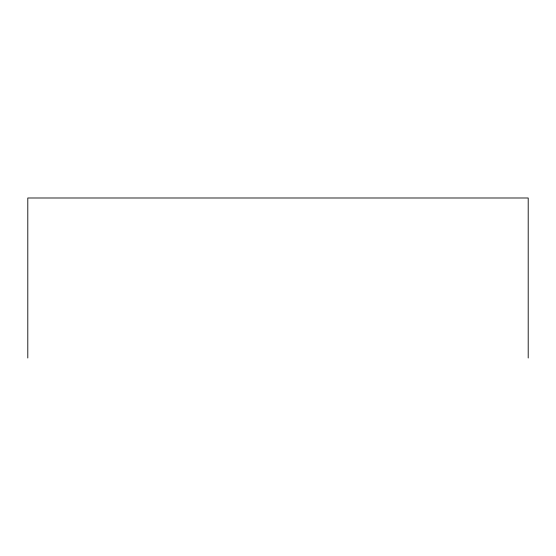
<?xml version="1.0" encoding="UTF-8"?>
<svg xmlns="http://www.w3.org/2000/svg" width="556" height="556" viewBox="0 0 556 556"><rect width="100%" height="100%" fill="white"/><g stroke="black" fill="none" stroke-linecap="round" stroke-linejoin="round"><path stroke-width="0.83" d="M528.2 358.008L528.2 197.992L27.8 197.992L27.8 358.008"/></g></svg>
